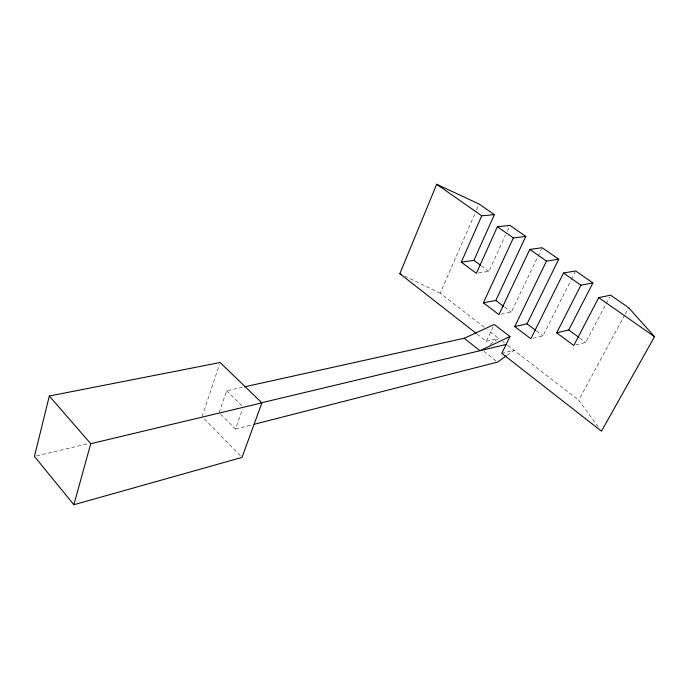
<?xml version="1.0" encoding="UTF-8"?>
<svg xmlns="http://www.w3.org/2000/svg" width="689" height="689" viewBox="0 0 689 689"><rect width="100%" height="100%" fill="white"/><g stroke="black" fill="none" stroke-linecap="round" stroke-linejoin="round"><path stroke-width="0.52" stroke-dasharray="3.44 2.58" d="M202.075 416.535L219.446 364.559M219.154 412.633L226.638 390.792L242.407 387.304M220.635 414.123L235.466 429.058L242.545 409.128M484.272 327.284L440.159 293.195L476.125 210.912M476.555 209.93L479.122 204.056M478.45 272.999L488.889 271.388L505.45 235.19M507.242 231.271L509.033 227.361M477.046 334.01L486.331 341.262L493.841 325.38M500.998 314.184L511.298 312.091L537.532 257.333M537.997 256.368L541.675 248.686M532.898 338.29L543.044 335.87L570.854 280.501M571.327 279.545L575.169 271.905M575.771 344.965L585.719 342.39L605.614 304.616M606.113 303.668L609.593 297.054M598.302 426.87L578.691 400.231L624.561 315.235M625.078 314.287L628.644 307.682M507.104 355.266L514.063 350.305L501.79 353.336M490.008 344.509L498.69 338.42L487.657 329.902M235.466 429.058L252.105 424.812M36.534 455.929L88.588 443.544M486.331 341.262L498.69 338.42M404.641 276.048L440.159 293.195M481.396 265.894L488.889 271.388M579.776 338.032L585.719 342.39M504.417 306.932L511.298 312.091M536.3 330.815L543.044 335.87M502.737 341.546L504.357 342.795M507.586 345.301L578.691 400.231M483.816 351.261L495.925 360.821M226.638 390.792L241.744 405.649M204.297 418.8L241.262 456.669"/><path stroke-width="1.03" d="M49.315 396.011L34.45 456.428L73.878 504.736L242.003 457.427L261.906 402.876L220.127 362.526L49.315 396.011L90.733 443.699L73.878 504.736M476.202 333.347L399.844 273.731L436.688 184.264L479.122 204.056L494.366 214.623L473.903 260.399L461.294 262.164L481.74 215.795L494.366 214.623M525.81 236.413L513.357 237.912L483.368 302.824L495.813 300.49L525.81 236.413L509.929 225.406L497.389 226.733L476.357 273.326L461.294 262.164M558.727 259.228L546.489 261.088L514.752 326.577L527.025 323.873L558.727 259.228L542.131 247.73L529.789 249.409L498.939 314.606L483.368 302.824M244.509 386.839L464.197 338.265L494.263 324.493L509.946 336.508L501.79 353.336L601.463 431.168L654.55 336.697L628.644 307.682L610.592 295.168L598.715 297.631L573.782 345.482L556.695 332.821L580.922 285.186L592.928 282.929L568.752 329.945L556.695 332.821M592.928 282.929L575.642 270.949L563.516 273.008L530.875 338.773L514.752 326.577M506.243 355.886L497.544 362.095L254.181 424.278M509.946 336.508L479.949 350.718L464.197 338.265M260.985 402.91L506.079 344.491M90.733 443.699L261.906 402.876M399.844 273.731L401.765 274.653M436.688 184.264L481.74 215.795M497.389 226.733L513.357 237.912M529.789 249.409L546.489 261.088M563.516 273.008L580.922 285.186M598.715 297.631L654.55 336.697M473.903 260.399L480.56 265.282M568.752 329.945L578.932 337.412M495.813 300.49L503.556 306.295M527.025 323.873L535.456 330.186"/></g></svg>
